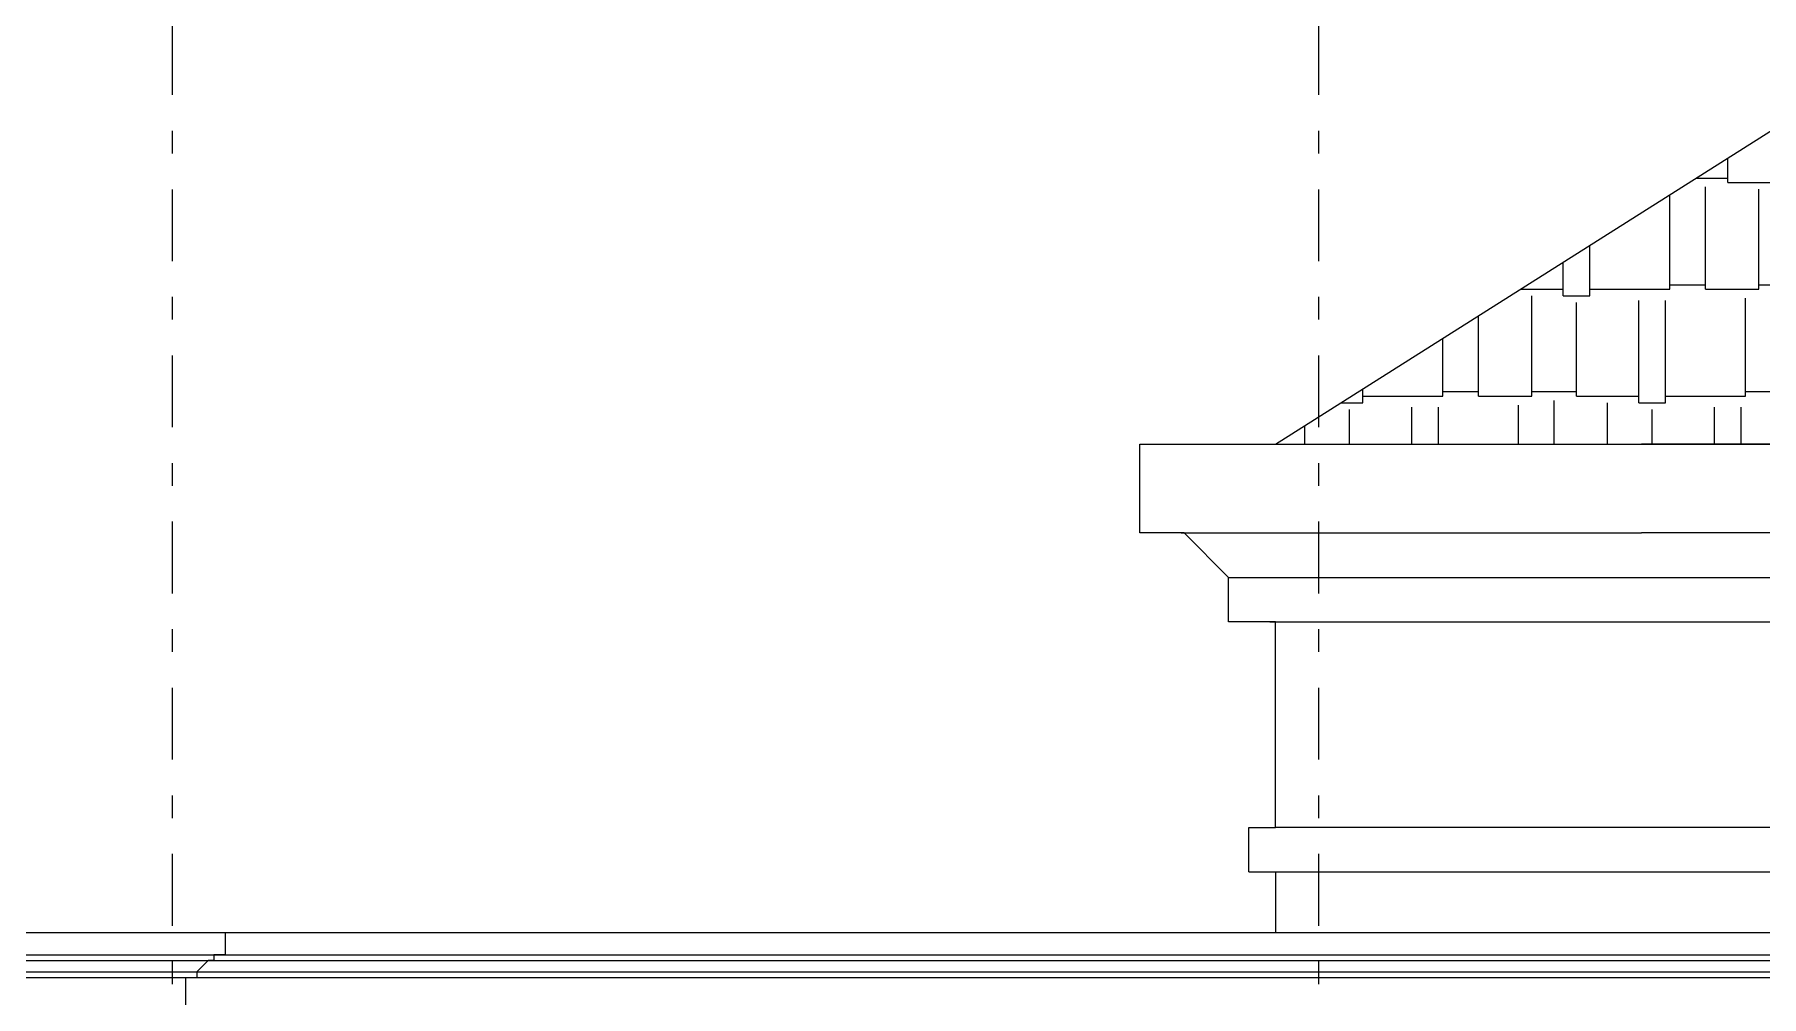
# Model space of a CAD drawing. Extents: x 185 to 567, y -69 to 170.
# Drawn here: x 321.76 to 329.4, y -11.52 to -7.26 of the extents above; entities that cross this region are included whole.
import ezdxf

# ---------------------------------------------------------------- set-up
doc = ezdxf.new("R2010")
doc.units = 0
doc.header["$LTSCALE"] = 0.25
doc.header["$MEASUREMENT"] = 0
doc.linetypes.add('B4-PLANS$0$DASHDOT', pattern=[25.4, 12.7, -6.35, 0, -6.35])
for name, color, linetype in [('A-AX', 1, 'B4-PLANS$0$DASHDOT'), ('A-ELV 2', 21, 'CONTINUOUS'), ('A-ELV 5', 51, 'CONTINUOUS'), ('ELV2', 8, 'CONTINUOUS'), ('HATCH', 11, 'CONTINUOUS')]:
    doc.layers.add(name, color=color, linetype=linetype)
doc.layers.add('A-KORNISH', color=8, linetype='CONTINUOUS', lineweight=9)

msp = doc.modelspace()

# ---------------------------------------------------------------- hatches: boundary and pattern name
at = {"layer": 'HATCH'}
h = msp.add_hatch(dxfattribs=at)
h.set_pattern_fill('AR-RSHKE', color=256, scale=0.03937, style=0)
h.set_pattern_definition([(0, (439.58696, -211.5425), (1.0039441, 0.4724443), [0.2362221, -0.1968518, 0.2755925, -0.1181111, 0.3543332, -0.1574814]), (0, (439.8232, -211.5228), (1.0039441, 0.4724443), [0.1968518, -0.7480368, 0.1574814, -0.2362221]), (0, (440.29563, -211.572), (1.0039441, 0.4724443), [0.118111, -1.220481]), (90, (439.58696, -211.5425), (-0.33464804, 0.4724443), [0.452759, -1.437018]), (90, (439.8232, -211.5425), (-0.33464804, 0.4724443), [0.4429165, -1.4468606]), (90, (440.02004, -211.5425), (-0.33464804, 0.4724443), [0.4133887, -1.4763884]), (90, (440.29563, -211.57202), (-0.33464804, 0.4724443), [0.452759, -1.437018]), (90, (440.41374, -211.57202), (-0.33464804, 0.4724443), [0.452759, -1.437018]), (90, (440.76807, -211.5425), (-0.33464804, 0.4724443), [0.433074, -1.4567032])])
h.paths.add_polyline_path([(330.2615, -7.6392), (330.2615, -9.0757), (332.4415, -9.0757), (332.4415, -8.9055)])
h.paths.add_polyline_path([(330.2615, -7.6392), (329.8765, -7.4156), (329.8765, -9.0757), (329.8939, -9.0757), (330.0765, -9.0757), (330.2615, -9.0757)])
h.paths.add_polyline_path([(329.8765, -7.4156), (327.4415, -8.9556), (327.4415, -9.0757), (329.8765, -9.0757)])
h.paths.add_polyline_path([(327.4415, -8.9556), (327.2515, -9.0757), (327.4415, -9.0757)])
h.paths.add_polyline_path([(332.4415, -8.9055), (332.4415, -9.0757), (332.7346, -9.0757)])

# ---------------------------------------------------------------- linework, layer by layer
at = {"layer": 'A-AX', "ltscale": 0.1}
for p, q in [((322.3715, -5.7438), (322.3715, -14.4538)), ((327.4415, -5.7438), (327.4415, -14.4538))]:
    msp.add_line(p, q, dxfattribs=at)
at = {"layer": 'A-ELV 2'}
for p, q in [((327.2515, -10.7716), (327.2515, -9.8619)), ((327.1336, -10.7716), (327.2515, -10.7716)), ((327.1336, -10.9681), (327.1336, -10.7716)), ((327.1336, -10.9681), (327.2515, -10.9681)), ((327.2515, -10.9681), (327.2515, -11.2356)), ((322.6065, -11.2356), (334.1465, -11.2356)), ((322.4815, -11.4356), (334.2715, -11.4356))]:
    msp.add_line(p, q, dxfattribs=at)
at = {"layer": 'A-ELV 2', "elevation": 0}
msp.add_lwpolyline([(327.2515, -9.8619), (327.0446, -9.8619), (327.0446, -9.6653), (326.848, -9.4688), (326.6515, -9.4688), (326.6515, -9.0757), (329.8939, -9.0757)], dxfattribs=at)
at = {"layer": 'A-ELV 5'}
for p, q in [((312.7138, -11.2356), (322.6065, -11.2356)), ((313.2524, -11.4356), (322.4815, -11.4356)), ((322.4315, -11.4356), (322.4315, -15.0857))]:
    msp.add_line(p, q, dxfattribs=at)
at = {"layer": 'A-ELV 5', "elevation": 0}
msp.add_lwpolyline([(322.6065, -11.2356), (322.6065, -11.3356), (322.5565, -11.3356), (322.5565, -11.3606), (322.5315, -11.3606), (322.4815, -11.4106), (322.4815, -11.4356)], dxfattribs=at)
msp.add_lwpolyline([(322.6065, -11.2356), (322.6065, -11.3356), (322.5565, -11.3356), (322.5565, -11.3606), (322.5315, -11.3606), (322.4815, -11.4106), (322.4815, -11.4356)], dxfattribs=at)
at = {"layer": 'A-KORNISH'}
for p, q in [((312.9831, -11.3356), (334.4544, -11.3356)), ((313.0504, -11.3606), (334.4086, -11.3606)), ((313.185, -11.4106), (334.3172, -11.4106))]:
    msp.add_line(p, q, dxfattribs=at)
at = {"layer": 'ELV2'}
for p, q in [((327.2515, -9.0757), (329.8765, -7.4156)), ((326.8341, -9.0757), (328.8713, -9.0757)), ((330.0765, -9.0757), (328.8713, -9.0757)), ((326.8341, -9.4688), (328.8713, -9.4688)), ((330.0765, -9.4688), (328.8713, -9.4688)), ((327.0446, -9.6653), (332.7084, -9.6653)), ((327.2272, -9.8619), (332.7084, -9.8619)), ((332.6194, -10.7716), (327.2515, -10.7716)), ((327.2515, -10.9681), (332.5015, -10.9681))]:
    msp.add_line(p, q, dxfattribs=at)

doc.saveas('drawing.dxf')
